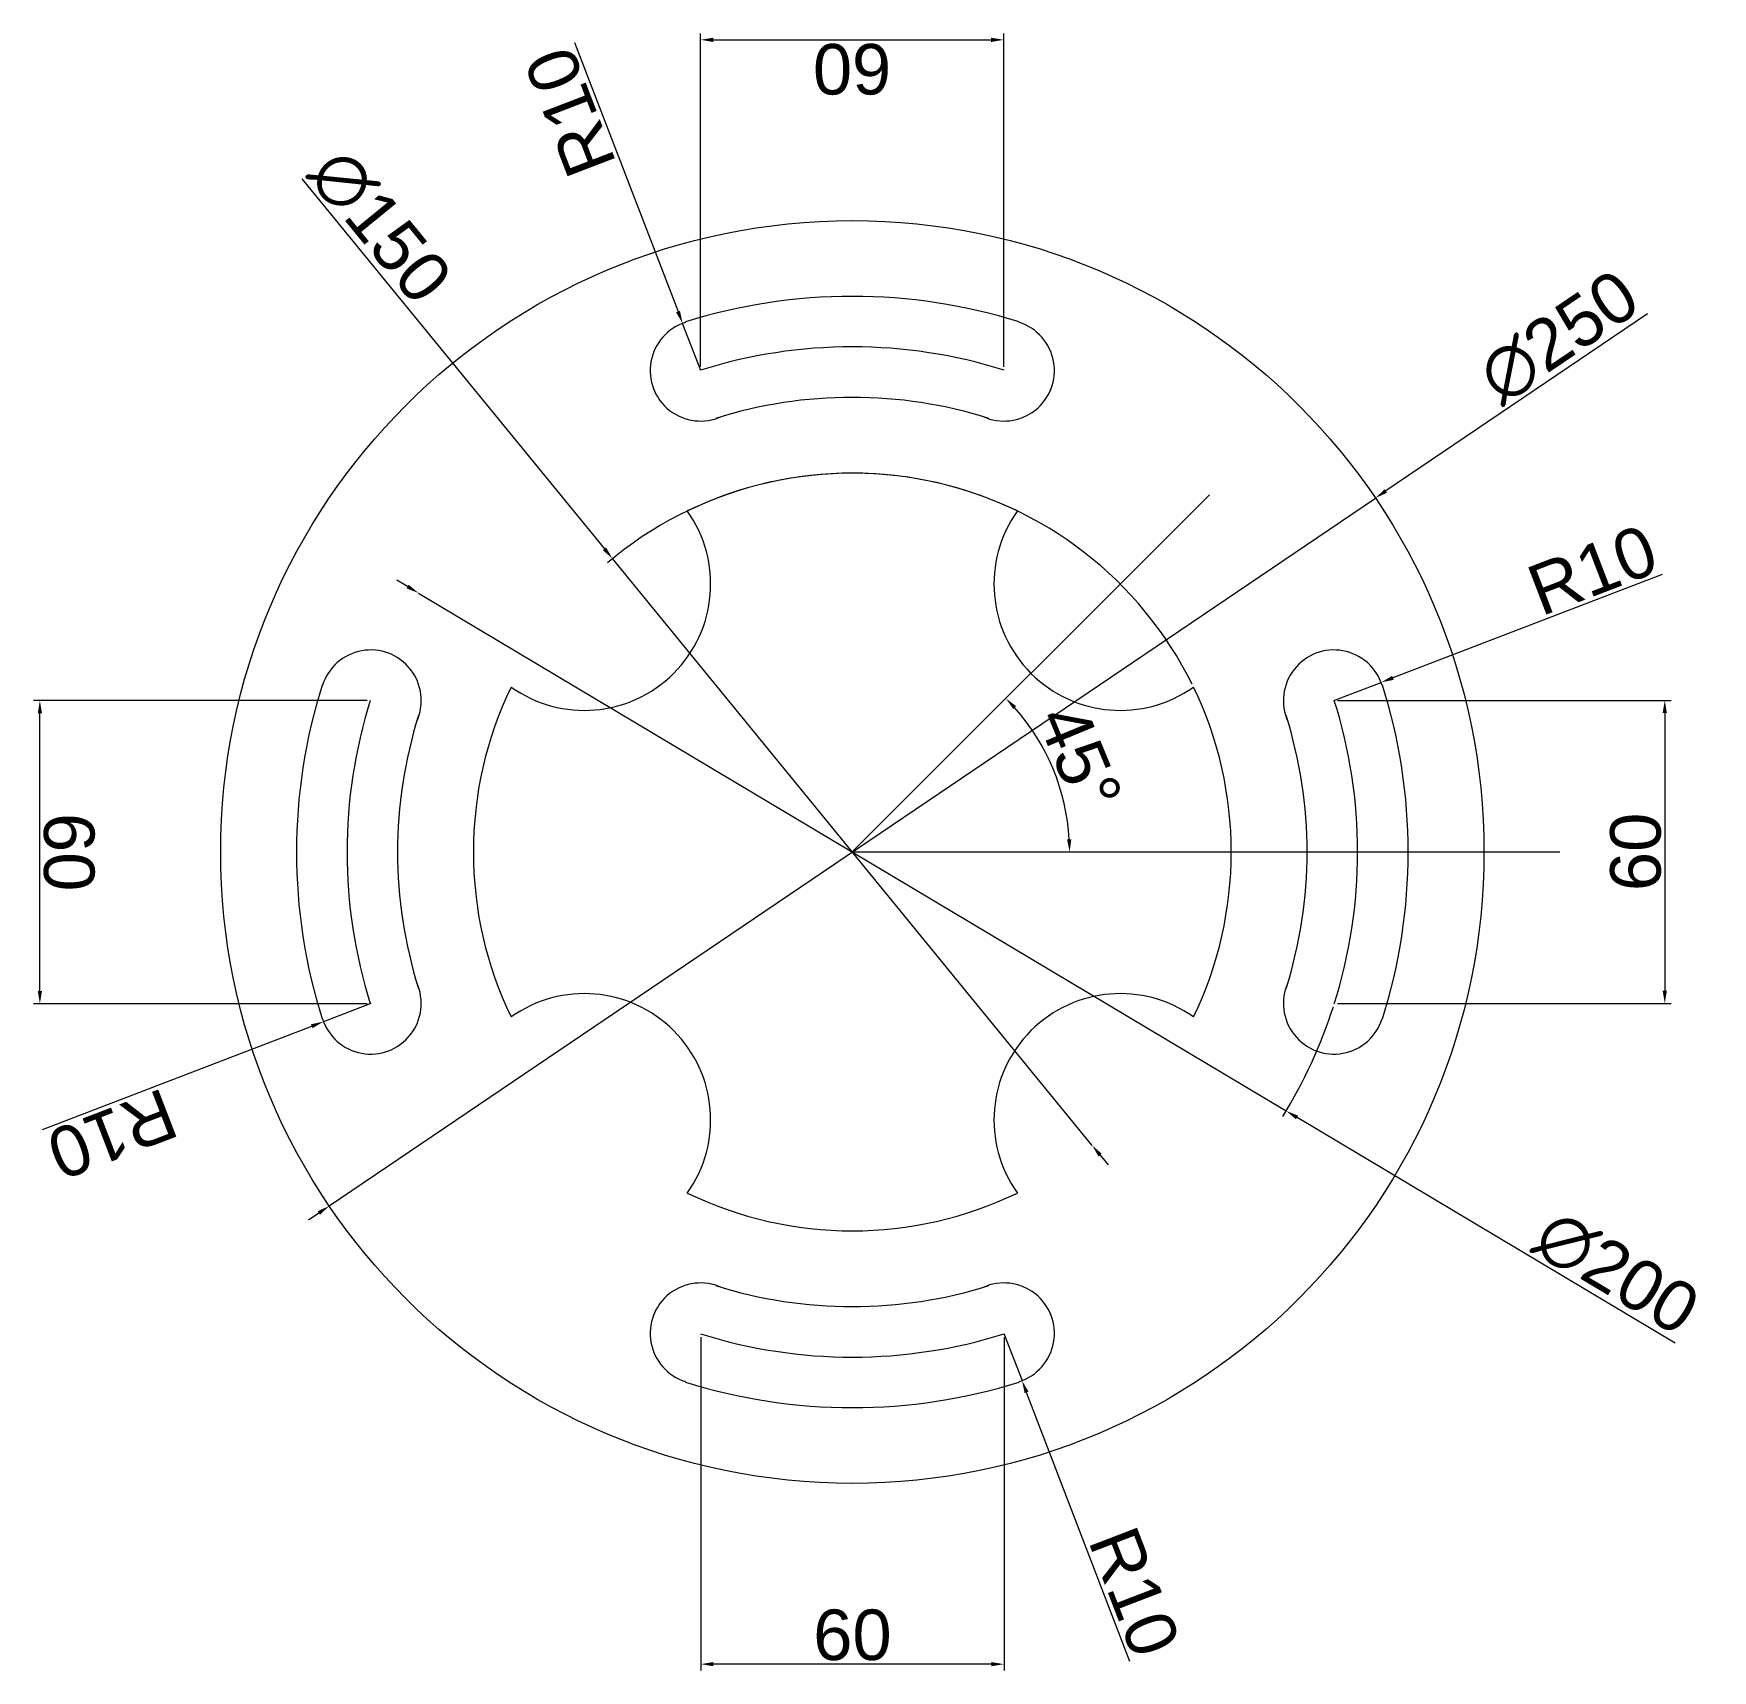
# Model space of a CAD drawing. Header units: millimetres. Extents: x 2766 to 3099, y 1466 to 1790.
import ezdxf

# ---------------------------------------------------------------- set-up
doc = ezdxf.new("R2010")
doc.units = ezdxf.units.MM
doc.styles.get("Standard").update_dxf_attribs({"font": 'arial.ttf', "height": 10})
doc.dimstyles.new('ISO-25', dxfattribs={"dimtxt": 2.5, "dimasz": 2.5, "dimexe": 1.25, "dimexo": 0.625, "dimtad": 1, "dimtxsty": 'Standard', "dimcen": 2.5, "dimadec": 0, "dimazin": 0, "dimtfac": 1, "dimtmove": 0, "dimatfit": 3, "dimfxl": 1, "dimarcsym": 0})

# ---------------------------------------------------------------- blocks, each defined once
blk = doc.blocks.new('*U1')
blk.add_arc((5.26, 5.26), 25, 144.5941, 305.4059)
blk = doc.blocks.new('*U2')
at = {"color": 0, "linetype": 'ByBlock', "lineweight": -2, "transparency": 16777216}
for p, rotation in [((2880.59, 1675.89), 90), ((2880.59, 1580.34), 180), ((2976.14, 1580.34), 270)]:
    blk.add_blockref('*U1', p, dxfattribs=dict(at, rotation=rotation))
blk.add_blockref('*U1', (2976.14, 1675.89), dxfattribs=at)
blk = doc.blocks.new('*D4')
at = {"color": 0, "lineweight": -2, "transparency": 16777216}
for p, q in [((3024.38, 1658.14), (3090.4, 1658.14)), ((3089.15, 1655.64), (3089.15, 1600.64)), ((3024.38, 1598.14), (3090.4, 1598.14))]:
    blk.add_line(p, q, dxfattribs=at)
at = {"color": 0, "transparency": 16777216}
for points in [[(3088.73, 1655.64), (3089.56, 1655.64), (3089.15, 1658.14)], [(3088.73, 1600.64), (3089.56, 1600.64), (3089.15, 1598.14)]]:
    blk.add_solid(points, dxfattribs=at)
at = {"layer": 'Defpoints', "color": 0, "transparency": 16777216}
for p in [(3023.75, 1658.14), (3023.75, 1598.14), (3089.15, 1598.14)]:
    blk.add_point(p, dxfattribs=at)
at = {"color": 0, "transparency": 16777216, "insert": (3083.41, 1628.14), "char_height": 10, "attachment_point": 5, "rotation": 90}
blk.add_mtext('60', dxfattribs=at)
blk = doc.blocks.new('*D5')
at = {"color": 0, "lineweight": -2, "transparency": 16777216}
for p, q in [((3088.62, 1683.06), (3035.35, 1662.6)), ((3023.68, 1658.11), (3033.01, 1661.7))]:
    blk.add_line(p, q, dxfattribs=at)
at = {"color": 0, "transparency": 16777216}
blk.add_solid([(3035.2, 1662.99), (3035.49, 1662.21), (3033.01, 1661.7)], dxfattribs=at)
at = {"layer": 'Defpoints', "color": 0, "transparency": 16777216}
for p in [(3033.01, 1661.7), (3023.68, 1658.11)]:
    blk.add_point(p, dxfattribs=at)
at = {"color": 0, "transparency": 16777216, "insert": (3074.85, 1683.91), "char_height": 10, "attachment_point": 5, "rotation": 21.0133}
blk.add_mtext('R10', dxfattribs=at)
blk = doc.blocks.new('*D8')
at = {"color": 0, "lineweight": -2, "transparency": 16777216}
blk.add_arc((2928.36, 1628.11), 43.01, 3.3312, 41.6688, dxfattribs=at)
at = {"color": 0, "transparency": 16777216}
for points in [[(2960.19, 1656.42), (2960.79, 1656.99), (2958.77, 1658.52)], [(2971.71, 1630.63), (2970.88, 1630.6), (2971.37, 1628.11)]]:
    blk.add_solid(points, dxfattribs=at)
at = {"layer": 'Defpoints', "color": 0, "transparency": 16777216}
for p in [(2999.08, 1698.83), (2969.9, 1639.25), (2928.36, 1628.11), (2928.36, 1628.11), (3068.36, 1628.11)]:
    blk.add_point(p, dxfattribs=at)
at = {"color": 0, "transparency": 16777216, "insert": (2973.37, 1646.76), "char_height": 10, "attachment_point": 5, "rotation": 292.5}
blk.add_mtext('45°', dxfattribs=at)
blk = doc.blocks.new('*D9')
at = {"color": 0, "lineweight": -2, "transparency": 16777216}
for p, q in [((3085.72, 1734.64), (3033.95, 1699.59)), ((2824.85, 1558.04), (3031.88, 1698.19)), ((2822.78, 1556.64), (2820.71, 1555.24))]:
    blk.add_line(p, q, dxfattribs=at)
at = {"color": 0, "transparency": 16777216}
for points in [[(3033.71, 1699.93), (3034.18, 1699.24), (3031.88, 1698.19)], [(2822.55, 1556.99), (2823.01, 1556.3), (2824.85, 1558.04)]]:
    blk.add_solid(points, dxfattribs=at)
at = {"layer": 'Defpoints', "color": 0, "transparency": 16777216}
for p in [(3031.88, 1698.19), (2824.85, 1558.04)]:
    blk.add_point(p, dxfattribs=at)
at = {"color": 0, "transparency": 16777216, "insert": (3068.2, 1730.03), "char_height": 10, "attachment_point": 5, "rotation": 34.0954}
blk.add_mtext('∅250', dxfattribs=at)
blk = doc.blocks.new('*D10')
at = {"color": 0, "lineweight": -2, "transparency": 16777216}
for p, q in [((2819.43, 1761.41), (2879.32, 1688.12)), ((2975.83, 1570.04), (2880.9, 1686.19)), ((2977.41, 1568.11), (2978.99, 1566.17))]:
    blk.add_line(p, q, dxfattribs=at)
blk.add_arc((2928.36, 1628.11), 75, 26.2893, 130.2125, dxfattribs=at)
at = {"color": 0, "transparency": 16777216}
for points in [[(2879.64, 1688.39), (2879, 1687.86), (2880.9, 1686.19)], [(2977.73, 1568.37), (2977.08, 1567.84), (2975.83, 1570.04)]]:
    blk.add_solid(points, dxfattribs=at)
at = {"layer": 'Defpoints', "color": 0, "transparency": 16777216}
for p in [(2880.9, 1686.19), (2975.83, 1570.04)]:
    blk.add_point(p, dxfattribs=at)
at = {"color": 0, "transparency": 16777216, "insert": (2834.9, 1751.98), "char_height": 10, "attachment_point": 5, "rotation": 309.2575}
blk.add_mtext('∅150', dxfattribs=at)
blk = doc.blocks.new('*D11')
at = {"color": 0, "lineweight": -2, "transparency": 16777216}
for p, q in [((2840.36, 1680.66), (2838.21, 1681.94)), ((2842.51, 1679.38), (3014.22, 1576.85)), ((3091.2, 1530.89), (3016.37, 1575.57))]:
    blk.add_line(p, q, dxfattribs=at)
blk.add_arc((2928.36, 1628.11), 100, 328.4429, 342.1702, dxfattribs=at)
at = {"color": 0, "transparency": 16777216}
for points in [[(2840.57, 1681.02), (2840.15, 1680.3), (2842.51, 1679.38)], [(3016.58, 1575.93), (3016.16, 1575.21), (3014.22, 1576.85)]]:
    blk.add_solid(points, dxfattribs=at)
at = {"layer": 'Defpoints', "color": 0, "transparency": 16777216}
for p in [(2842.51, 1679.38), (3014.22, 1576.85)]:
    blk.add_point(p, dxfattribs=at)
at = {"color": 0, "transparency": 16777216, "insert": (3079.61, 1544.81), "char_height": 10, "attachment_point": 5, "rotation": 329.1591}
blk.add_mtext('∅200', dxfattribs=at)
blk = doc.blocks.new('*U6')
for centre, radius, start, end in [((-28.36, 17.58), 10, 17.47169, 204.27184), ((-123.672, -12.42), 110, 342.52831, 17.47169), ((-123.672, -12.42), 100, 342.52831, 17.47169), ((-123.672, -12.42), 90, 342.52831, 17.47169), ((-28.36, -42.42), 10, 155.72816, 342.52831)]:
    blk.add_arc(centre, radius, start, end)
dim = blk.add_radius_dim(center=(-28.36, 17.58), mpoint=(-19.025, 21.166), dimstyle='ISO-25')
dim.commit()
dim.dimension.update_dxf_attribs({"geometry": '*D5', "text_midpoint": (24.866, 38.026), "dimtype": 132, "insert": (-3052.036, -1640.534)})
dim = blk.add_linear_dim(base=(37.11, -42.396), p1=(-28.285, 17.604), p2=(-28.285, -42.396), angle=90, dimstyle='ISO-25')
dim.commit()
dim.dimension.update_dxf_attribs({"geometry": '*D4', "text_midpoint": (31.379, -12.396), "insert": (-3052.036, -1640.534)})
blk = doc.blocks.new('*U7')
at = {"color": 0, "linetype": 'ByBlock', "lineweight": -2, "transparency": 16777216}
for p, rotation in [((2915.94, 1751.79), 89.99999999999997), ((2804.69, 1615.69), 180), ((2940.78, 1504.44), 269.9999999999999)]:
    blk.add_blockref('*U6', p, dxfattribs=dict(at, rotation=rotation))
blk.add_blockref('*U6', (3052.04, 1640.53), dxfattribs=at)

msp = doc.modelspace()

# ---------------------------------------------------------------- linework, layer by layer
for p, q in [((2928.365, 1628.115), (2999.075, 1698.825)), ((2928.365, 1628.115), (3068.365, 1628.115)), ((3033.215, 1595.112), (3033.29, 1595.089))]:
    msp.add_line(p, q)
msp.add_circle((2928.365, 1628.115), 125)
for start, end in [(64.18814, 115.81186), (154.18814, 205.81186), (334.18814, 25.81186), (244.18814, 295.81186)]:
    msp.add_arc((2928.365, 1628.115), 75, start, end)

# ---------------------------------------------------------------- block references
for name in ['*U7', '*U2']:
    msp.add_blockref(name, (0, 0))

# ---------------------------------------------------------------- dimensions: what is measured, and where the dimension line sits
for p1, p2, picture, middle in [((2975.825, 1570.041), (2880.904, 1686.188), '*D10', (2830.243, 1748.177)), ((2824.851, 1558.043), (3031.878, 1698.186), '*D9', (3071.567, 1725.053)), ((2842.505, 1679.38), (3014.224, 1576.849), '*D11', (3076.526, 1539.649))]:
    dim = msp.add_diameter_dim_2p(p1=p1, p2=p2, dimstyle='ISO-25')
    dim.commit()
    dim.dimension.update_dxf_attribs({"geometry": picture, "text_midpoint": middle, "dimtype": 163})
dim = msp.add_angular_dim_2l(base=(2969.904, 1639.245), line1=((2928.365, 1628.115), (3068.365, 1628.115)), line2=((2928.365, 1628.115), (2999.075, 1698.825)), dimstyle='ISO-25')
dim.commit()
dim.dimension.update_dxf_attribs({"geometry": '*D8', "text_midpoint": (2973.372, 1646.757)})

doc.saveas('drawing.dxf')
